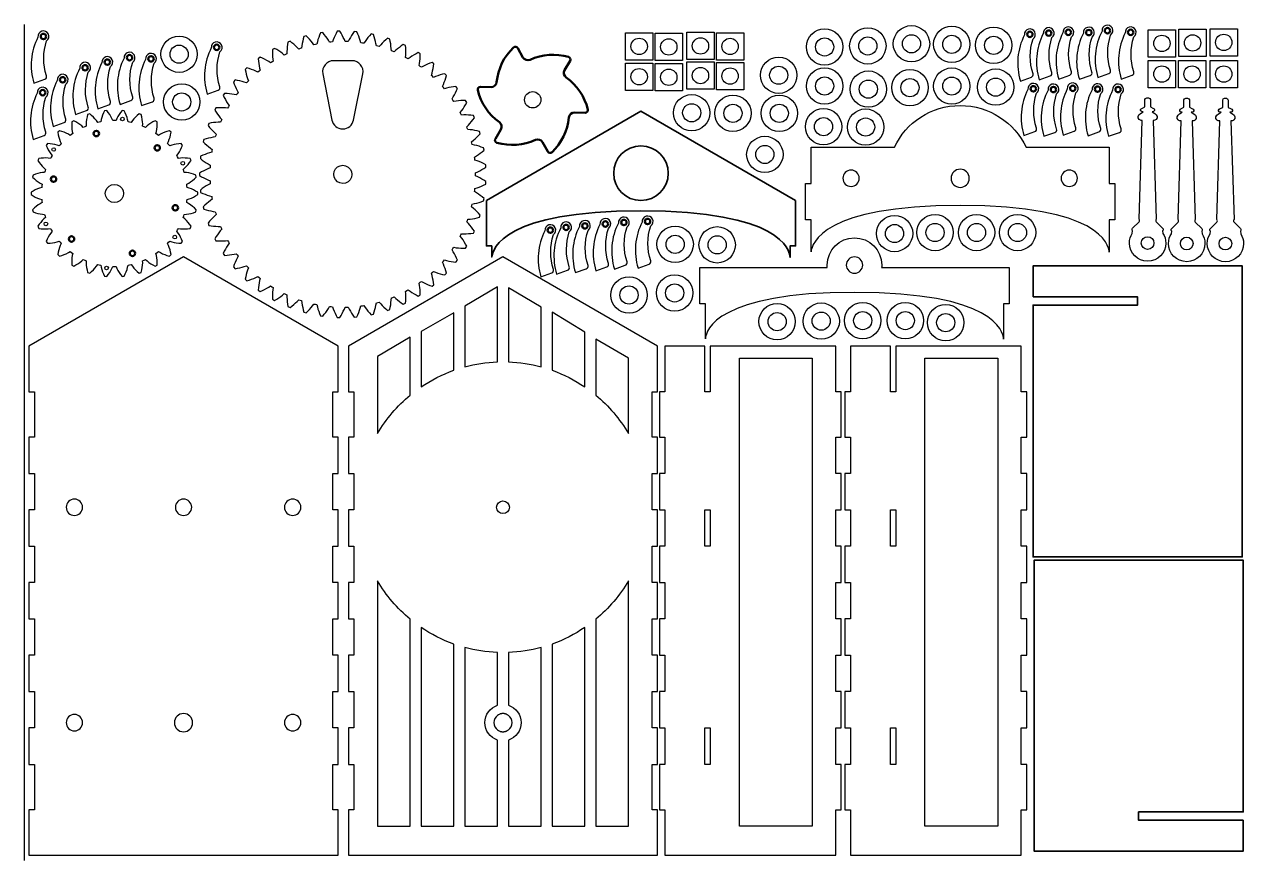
# Model space of a CAD drawing. Header units: inches. Extents: x -2 to 668, y 0 to 460.
import ezdxf

# ---------------------------------------------------------------- set-up
doc = ezdxf.new("R2010")
doc.units = ezdxf.units.IN
doc.header["$MEASUREMENT"] = 0
doc.layers.add('Layer 1', color=7, linetype='Continuous')
doc.layers.add('PDF_Visible', color=7, linetype='Continuous')

msp = doc.modelspace()

# ---------------------------------------------------------------- linework, layer by layer
msp.add_line((-2, 0), (-2, 460))
for points in [[(3.25, 427.65), (9.26, 429.8, 0.40573), (10.18, 431.67, -0.159013), (10.22, 450.93, 1.737577), (5.48, 453.05, 0.195067)], [(545.62, 428.82), (551.63, 430.96, 0.40573), (552.55, 432.84, -0.159013), (552.58, 452.09, 1.737577), (547.85, 454.21, 0.195067)], [(555.96, 429.5), (561.98, 431.64, 0.40573), (562.9, 433.52, -0.159013), (562.93, 452.77, 1.737577), (558.2, 454.89, 0.195067)], [(566.72, 429.9), (572.73, 432.05, 0.40573), (573.66, 433.92, -0.159013), (573.69, 453.18, 1.737577), (568.96, 455.3, 0.195067)], [(578.03, 429.77), (584.04, 431.91, 0.40573), (584.96, 433.79, -0.159013), (585, 453.04, 1.737577), (580.26, 455.16, 0.195067)], [(588.24, 430.86), (594.25, 433, 0.40573), (595.17, 434.88, -0.159013), (595.21, 454.13, 1.737577), (590.48, 456.25, 0.195067)], [(601.04, 429.9), (607.05, 432.05, 0.40573), (607.98, 433.92, -0.159013), (608.01, 453.18, 1.737577), (603.28, 455.3, 0.195067)], [(98.54, 421.68), (104.55, 423.82, 0.40573), (105.47, 425.7, -0.159013), (105.5, 444.95, 1.737577), (100.77, 447.07, 0.195067)], [(50.6, 415.99), (56.61, 418.14, 0.40573), (57.54, 420.01, -0.159013), (57.57, 439.27, 1.737577), (52.84, 441.39, 0.195067)], [(62.41, 415.31), (68.42, 417.46, 0.40573), (69.34, 419.33, -0.159013), (69.38, 438.59, 1.737577), (64.64, 440.71, 0.195067)], [(26.18, 410.43), (32.19, 412.58, 0.40573), (33.11, 414.45, -0.159013), (33.15, 433.71, 1.737577), (28.41, 435.83, 0.195067)], [(38.39, 413.55), (44.4, 415.69, 0.40573), (45.33, 417.57, -0.159013), (45.36, 436.82, 1.737577), (40.63, 438.95, 0.195067)], [(173.08, 402.51, 0.35763), (178.97, 407.33), (184.07, 432.83, 0.47304), (178.19, 440.01), (167.92, 440.01, 0.473032), (162.03, 432.85), (167.08, 407.34, 0.35785), (172.97, 402.51)], [(13.84, 403.81), (19.85, 405.96, 0.40573), (20.77, 407.83, -0.159013), (20.81, 427.09, 1.737577), (16.07, 429.21, 0.195067)], [(2.84, 396.74), (8.85, 398.88, 0.40573), (9.78, 400.76, -0.159013), (9.81, 420.01, 1.737577), (5.08, 422.13, 0.195067)], [(547.52, 398.85), (553.53, 400.99, 0.40573), (554.46, 402.87, -0.159013), (554.49, 422.12, 1.737577), (549.76, 424.24, 0.195067)], [(558.55, 398.44), (564.56, 400.58, 0.40573), (565.49, 402.46, -0.159013), (565.52, 421.71, 1.737577), (560.79, 423.83, 0.195067)], [(569.17, 399.12), (575.18, 401.26, 0.40573), (576.11, 403.14, -0.159013), (576.14, 422.39, 1.737577), (571.41, 424.51, 0.195067)], [(582.81, 398.67), (588.82, 400.82, 0.40573), (589.75, 402.69, -0.159013), (589.78, 421.95, 1.737577), (585.05, 424.07, 0.195067)], [(594.09, 398.44), (600.11, 400.58, 0.40573), (601.03, 402.46, -0.159013), (601.06, 421.71, 1.737577), (596.33, 423.83, 0.195067)], [(281.95, 321.12), (287.96, 323.27, 0.40573), (288.89, 325.14, -0.159013), (288.92, 344.4, 1.737577), (284.19, 346.52, 0.195067)], [(290.63, 322.61), (296.65, 324.76, 0.40573), (297.57, 326.63, -0.159013), (297.6, 345.89, 1.737577), (292.87, 348.01, 0.195067)], [(300.95, 323.43), (306.96, 325.57, 0.40573), (307.88, 327.45, -0.159013), (307.92, 346.7, 1.737577), (303.18, 348.82, 0.195067)], [(312.21, 324.51), (318.22, 326.66, 0.40573), (319.14, 328.53, -0.159013), (319.18, 347.79, 1.737577), (314.44, 349.91, 0.195067)], [(322.38, 325.33), (328.39, 327.47, 0.40573), (329.32, 329.35, -0.159013), (329.35, 348.6, 1.737577), (324.62, 350.72, 0.195067)], [(335.41, 325.87), (341.42, 328.01, 0.40573), (342.34, 329.89, -0.159013), (342.38, 349.14, 1.737577), (337.64, 351.26, 0.195067)]]:
    msp.add_lwpolyline(points, format="xyb", close=True)
for points in [[(173.35, 302.16), (173.91, 303.31), (174.41, 304.46), (175.24, 304.48), (176.02, 304.51), (176.59, 303.39), (177.22, 302.27), (177.89, 301.16), (178.62, 300.06), (179.39, 298.97), (180.7, 299.09), (181.27, 300.3), (181.79, 301.51), (182.26, 302.72), (182.67, 303.93), (183.04, 305.13), (183.86, 305.25), (184.63, 305.37), (185.33, 304.33), (186.08, 303.29), (186.89, 302.27), (187.74, 301.27), (188.63, 300.28), (189.92, 300.55), (190.34, 301.81), (190.71, 303.08), (191.04, 304.33), (191.31, 305.58), (191.53, 306.82), (192.33, 307.04), (193.08, 307.25), (193.9, 306.29), (194.77, 305.35), (195.69, 304.44), (196.65, 303.54), (197.66, 302.66), (198.9, 303.08), (199.17, 304.39), (199.39, 305.69), (199.56, 306.98), (199.69, 308.25), (199.76, 309.5), (200.53, 309.81), (201.25, 310.11), (202.18, 309.26), (203.15, 308.43), (204.17, 307.63), (205.23, 306.85), (206.34, 306.1), (207.52, 306.66), (207.63, 307.99), (207.7, 309.31), (207.72, 310.61), (207.69, 311.88), (207.61, 313.14), (208.34, 313.54), (209.02, 313.92), (210.04, 313.18), (211.11, 312.47), (212.22, 311.8), (213.36, 311.15), (214.55, 310.53), (215.66, 311.24), (215.61, 312.57), (215.52, 313.89), (215.39, 315.18), (215.21, 316.44), (214.98, 317.68), (215.66, 318.16), (216.29, 318.62), (217.39, 318.01), (218.53, 317.43), (219.71, 316.89), (220.93, 316.38), (222.18, 315.91), (223.2, 316.74), (222.99, 318.06), (222.75, 319.36), (222.46, 320.62), (222.13, 321.86), (221.76, 323.06), (222.38, 323.62), (222.95, 324.15), (224.12, 323.67), (225.32, 323.23), (226.55, 322.84), (227.82, 322.48), (229.12, 322.16), (230.03, 323.1), (229.67, 324.39), (229.28, 325.64), (228.84, 326.86), (228.37, 328.05), (227.86, 329.2), (228.4, 329.83), (228.91, 330.42), (230.12, 330.09), (231.37, 329.8), (232.64, 329.55), (233.94, 329.34), (235.27, 329.18), (236.07, 330.22), (235.56, 331.46), (235.02, 332.66), (234.44, 333.82), (233.83, 334.94), (233.19, 336.02), (233.65, 336.71), (234.09, 337.36), (235.33, 337.17), (236.6, 337.03), (237.9, 336.93), (239.21, 336.88), (240.55, 336.87), (241.22, 338), (240.56, 339.17), (239.88, 340.3), (239.18, 341.39), (238.44, 342.43), (237.67, 343.43), (238.05, 344.16), (238.41, 344.86), (239.66, 344.82), (240.94, 344.83), (242.24, 344.89), (243.55, 344.99), (244.88, 345.14), (245.41, 346.34), (244.62, 347.43), (243.82, 348.47), (242.98, 349.46), (242.13, 350.41), (241.25, 351.31), (241.54, 352.09), (241.81, 352.82), (243.06, 352.93), (244.33, 353.09), (245.61, 353.3), (246.9, 353.56), (248.2, 353.86), (248.59, 355.12), (247.68, 356.1), (246.75, 357.04), (245.81, 357.93), (244.85, 358.77), (243.86, 359.56), (244.06, 360.36), (244.24, 361.13), (245.48, 361.38), (246.72, 361.69), (247.96, 362.05), (249.22, 362.46), (250.47, 362.92), (250.7, 364.21), (249.69, 365.08), (248.66, 365.9), (247.61, 366.67), (246.56, 367.39), (245.49, 368.06), (245.59, 368.88), (245.68, 369.66), (246.87, 370.06), (248.07, 370.51), (249.26, 371.02), (250.46, 371.57), (251.65, 372.18), (251.73, 373.49), (250.62, 374.23), (249.5, 374.92), (248.37, 375.57), (247.24, 376.16), (246.1, 376.69), (246.1, 377.52), (246.1, 378.31), (247.24, 378.84), (248.37, 379.43), (249.5, 380.08), (250.62, 380.77), (251.73, 381.51), (251.65, 382.82), (250.46, 383.43), (249.26, 383.98), (248.07, 384.49), (246.87, 384.94), (245.68, 385.34), (245.59, 386.16), (245.49, 386.94), (246.56, 387.61), (247.61, 388.33), (248.66, 389.1), (249.69, 389.92), (250.7, 390.79), (250.47, 392.08), (249.22, 392.54), (247.96, 392.95), (246.72, 393.31), (245.48, 393.62), (244.24, 393.87), (244.05, 394.68), (243.86, 395.44), (244.85, 396.23), (245.81, 397.07), (246.75, 397.96), (247.68, 398.9), (248.59, 399.88), (248.2, 401.14), (246.9, 401.44), (245.61, 401.7), (244.33, 401.91), (243.06, 402.07), (241.81, 402.18), (241.52, 402.96), (241.25, 403.69), (242.13, 404.59), (242.98, 405.54), (243.82, 406.53), (244.62, 407.57), (245.41, 408.66), (244.88, 409.86), (243.55, 410.01), (242.24, 410.11), (240.94, 410.17), (239.66, 410.18), (238.41, 410.14), (238.03, 410.88), (237.67, 411.57), (238.44, 412.57), (239.18, 413.61), (239.88, 414.7), (240.56, 415.83), (241.22, 417), (240.55, 418.13), (239.21, 418.12), (237.9, 418.07), (236.6, 417.97), (235.33, 417.83), (234.09, 417.64), (233.63, 418.33), (233.19, 418.98), (233.83, 420.06), (234.44, 421.18), (235.02, 422.34), (235.56, 423.54), (236.07, 424.78), (235.27, 425.82), (233.94, 425.66), (232.64, 425.45), (231.37, 425.2), (230.12, 424.91), (228.91, 424.58), (228.37, 425.21), (227.86, 425.8), (228.37, 426.95), (228.84, 428.14), (229.28, 429.36), (229.67, 430.61), (230.03, 431.9), (229.12, 432.84), (227.82, 432.52), (226.55, 432.16), (225.32, 431.77), (224.12, 431.33), (222.95, 430.85), (222.34, 431.42), (221.76, 431.94), (222.13, 433.14), (222.46, 434.38), (222.75, 435.64), (222.99, 436.94), (223.2, 438.26), (222.18, 439.09), (220.93, 438.62), (219.71, 438.11), (218.53, 437.57), (217.39, 436.99), (216.29, 436.38), (215.62, 436.87), (214.98, 437.32), (215.21, 438.56), (215.39, 439.82), (215.52, 441.11), (215.61, 442.43), (215.66, 443.76), (214.55, 444.47), (213.36, 443.85), (212.22, 443.2), (211.11, 442.53), (210.04, 441.82), (209.02, 441.08), (208.3, 441.49), (207.61, 441.86), (207.69, 443.12), (207.72, 444.39), (207.7, 445.69), (207.63, 447.01), (207.52, 448.34), (206.34, 448.9), (205.23, 448.15), (204.17, 447.37), (203.15, 446.57), (202.18, 445.74), (201.25, 444.89), (200.48, 445.21), (199.76, 445.5), (199.69, 446.75), (199.56, 448.02), (199.39, 449.31), (199.17, 450.61), (198.9, 451.92), (197.66, 452.34), (196.65, 451.46), (195.69, 450.56), (194.77, 449.65), (193.9, 448.71), (193.08, 447.75), (192.28, 447.97), (191.53, 448.18), (191.31, 449.42), (191.04, 450.67), (190.71, 451.92), (190.34, 453.19), (189.92, 454.45), (188.63, 454.72), (187.74, 453.73), (186.89, 452.73), (186.08, 451.71), (185.33, 450.67), (184.63, 449.63), (183.81, 449.75), (183.04, 449.87), (182.67, 451.07), (182.26, 452.28), (181.79, 453.49), (181.27, 454.7), (180.7, 455.91), (179.39, 456.03), (178.62, 454.94), (177.89, 453.84), (177.22, 452.73), (176.59, 451.61), (176.02, 450.49), (175.19, 450.52), (174.41, 450.54), (173.91, 451.69), (173.35, 452.84), (172.74, 453.99), (172.08, 455.13), (171.37, 456.26), (170.06, 456.22), (169.42, 455.05), (168.83, 453.87), (168.29, 452.69), (167.8, 451.51), (167.37, 450.33), (166.54, 450.26), (165.76, 450.19), (165.12, 451.27), (164.44, 452.35), (163.69, 453.42), (162.91, 454.47), (162.07, 455.51), (160.77, 455.32), (160.27, 454.08), (159.83, 452.84), (159.43, 451.6), (159.08, 450.37), (158.79, 449.15), (157.98, 448.98), (157.21, 448.82), (156.45, 449.82), (155.64, 450.81), (154.78, 451.78), (153.87, 452.73), (152.92, 453.67), (151.65, 453.32), (151.31, 452.03), (151.01, 450.75), (150.76, 449.47), (150.56, 448.21), (150.42, 446.96), (149.63, 446.7), (148.89, 446.44), (148.02, 447.35), (147.09, 448.23), (146.12, 449.09), (145.11, 449.93), (144.05, 450.75), (142.83, 450.26), (142.64, 448.93), (142.5, 447.62), (142.4, 446.33), (142.36, 445.05), (142.36, 443.79), (141.61, 443.44), (140.91, 443.1), (139.93, 443.9), (138.91, 444.67), (137.85, 445.41), (136.74, 446.12), (135.59, 446.81), (134.44, 446.17), (134.41, 444.84), (134.42, 443.52), (134.48, 442.22), (134.58, 440.95), (134.74, 439.7), (134.03, 439.26), (133.37, 438.84), (132.31, 439.51), (131.21, 440.16), (130.06, 440.77), (128.88, 441.34), (127.66, 441.89), (126.59, 441.12), (126.72, 439.79), (126.88, 438.49), (127.09, 437.21), (127.35, 435.95), (127.65, 434.73), (127, 434.21), (126.4, 433.72), (125.26, 434.26), (124.09, 434.77), (122.88, 435.24), (121.64, 435.67), (120.36, 436.07), (119.39, 435.18), (119.67, 433.88), (119.99, 432.6), (120.36, 431.35), (120.76, 430.14), (121.2, 428.96), (120.62, 428.37), (120.08, 427.8), (118.89, 428.21), (117.66, 428.58), (116.4, 428.9), (115.12, 429.18), (113.8, 429.43), (112.95, 428.43), (113.38, 427.17), (113.85, 425.94), (114.36, 424.74), (114.9, 423.58), (115.48, 422.47), (114.97, 421.81), (114.5, 421.18), (113.27, 421.45), (112.01, 421.67), (110.72, 421.84), (109.41, 421.97), (108.08, 422.05), (107.34, 420.97), (107.92, 419.76), (108.54, 418.59), (109.18, 417.47), (109.86, 416.38), (110.56, 415.34), (110.14, 414.63), (109.74, 413.95), (108.49, 414.07), (107.21, 414.14), (105.92, 414.16), (104.6, 414.13), (103.26, 414.06), (102.66, 412.89), (103.38, 411.76), (104.13, 410.68), (104.9, 409.63), (105.7, 408.64), (106.53, 407.69), (106.19, 406.93), (105.88, 406.21), (104.62, 406.18), (103.34, 406.09), (102.05, 405.96), (100.75, 405.78), (99.43, 405.55), (98.97, 404.32), (99.82, 403.28), (100.69, 402.29), (101.58, 401.35), (102.49, 400.45), (103.42, 399.61), (103.18, 398.81), (102.95, 398.06), (101.71, 397.88), (100.45, 397.65), (99.18, 397.36), (97.91, 397.03), (96.63, 396.64), (96.32, 395.37), (97.28, 394.44), (98.26, 393.56), (99.26, 392.73), (100.27, 391.94), (101.3, 391.21), (101.15, 390.4), (101.01, 389.63), (99.8, 389.3), (98.58, 388.92), (97.35, 388.49), (96.13, 388), (94.9, 387.47), (94.75, 386.17), (95.81, 385.36), (96.89, 384.6), (97.98, 383.89), (99.07, 383.24), (100.18, 382.63), (100.12, 381.8), (100.08, 381.02), (98.91, 380.55), (97.75, 380.03), (96.59, 379.46), (95.43, 378.83), (94.27, 378.16), (94.27, 376.84), (95.43, 376.17), (96.59, 375.54), (97.75, 374.97), (98.91, 374.45), (100.08, 373.98), (100.13, 373.15), (100.18, 372.37), (99.07, 371.76), (97.98, 371.11), (96.89, 370.4), (95.81, 369.64), (94.75, 368.83), (94.9, 367.53), (96.13, 367), (97.35, 366.51), (98.58, 366.08), (99.8, 365.7), (101.01, 365.37), (101.15, 364.55), (101.3, 363.79), (100.27, 363.06), (99.26, 362.27), (98.26, 361.44), (97.28, 360.56), (96.32, 359.63), (96.63, 358.36), (97.91, 357.97), (99.18, 357.64), (100.45, 357.35), (101.71, 357.12), (102.95, 356.94), (103.19, 356.14), (103.42, 355.39), (102.49, 354.55), (101.58, 353.65), (100.69, 352.71), (99.82, 351.72), (98.97, 350.68), (99.43, 349.45), (100.75, 349.22), (102.05, 349.04), (103.34, 348.91), (104.62, 348.82), (105.88, 348.79), (106.21, 348.03), (106.53, 347.31), (105.7, 346.36), (104.9, 345.37), (104.13, 344.32), (103.38, 343.24), (102.66, 342.11), (103.26, 340.94), (104.6, 340.87), (105.92, 340.84), (107.21, 340.86), (108.49, 340.93), (109.74, 341.05), (110.16, 340.33), (110.56, 339.66), (109.86, 338.62), (109.18, 337.53), (108.54, 336.41), (107.92, 335.24), (107.34, 334.03), (108.08, 332.95), (109.41, 333.03), (110.72, 333.16), (112.01, 333.33), (113.27, 333.55), (114.5, 333.82), (115, 333.15), (115.48, 332.53), (114.9, 331.42), (114.36, 330.26), (113.85, 329.06), (113.38, 327.83), (112.95, 326.57), (113.8, 325.57), (115.12, 325.82), (116.4, 326.1), (117.66, 326.42), (118.89, 326.79), (120.08, 327.2), (120.65, 326.6), (121.2, 326.04), (120.76, 324.86), (120.36, 323.65), (119.99, 322.4), (119.67, 321.12), (119.39, 319.82), (120.36, 318.93), (121.64, 319.33), (122.88, 319.76), (124.09, 320.23), (125.26, 320.74), (126.4, 321.28), (127.04, 320.76), (127.65, 320.27), (127.35, 319.05), (127.09, 317.79), (126.88, 316.51), (126.72, 315.21), (126.59, 313.88), (127.66, 313.11), (128.88, 313.66), (130.06, 314.23), (131.21, 314.84), (132.31, 315.49), (133.37, 316.16), (134.07, 315.71), (134.74, 315.3), (134.58, 314.05), (134.48, 312.78), (134.42, 311.48), (134.41, 310.16), (134.44, 308.83), (135.59, 308.19), (136.74, 308.88), (137.85, 309.59), (138.91, 310.33), (139.93, 311.1), (140.91, 311.9), (141.65, 311.54), (142.36, 311.21), (142.36, 309.95), (142.4, 308.67), (142.5, 307.38), (142.64, 306.07), (142.83, 304.74), (144.05, 304.25), (145.11, 305.07), (146.12, 305.91), (147.09, 306.77), (148.02, 307.65), (148.89, 308.56), (149.68, 308.29), (150.42, 308.04), (150.56, 306.79), (150.76, 305.53), (151.01, 304.25), (151.31, 302.97), (151.65, 301.68), (152.92, 301.33), (153.87, 302.27), (154.78, 303.22), (155.64, 304.19), (156.45, 305.18), (157.21, 306.18), (158.03, 306.01), (158.79, 305.85), (159.08, 304.63), (159.43, 303.4), (159.83, 302.16), (160.27, 300.92), (160.77, 299.68), (162.07, 299.49), (162.91, 300.53), (163.69, 301.58), (164.44, 302.65), (165.12, 303.73), (165.76, 304.81), (166.59, 304.73), (167.37, 304.67), (167.8, 303.49), (168.29, 302.31), (168.83, 301.13), (169.42, 299.95), (170.06, 298.78), (171.37, 298.74), (172.08, 299.87), (172.74, 301.01)], [(630.91, 457.03), (630.91, 442.03), (615.91, 442.03), (615.91, 457.03)], [(647.78, 457.31), (647.78, 442.31), (632.78, 442.31), (632.78, 457.31)], [(664.93, 457.6), (664.93, 442.6), (649.93, 442.6), (649.93, 457.6)], [(343.51, 455.39), (343.51, 440.39), (328.51, 440.39), (328.51, 455.39)], [(359.8, 455.11), (359.8, 440.11), (344.8, 440.11), (344.8, 455.11)], [(377.22, 455.63), (377.22, 440.63), (362.22, 440.63), (362.22, 455.63)], [(393.51, 455.35), (393.51, 440.35), (378.51, 440.35), (378.51, 455.35)], [(343.51, 438.71), (343.51, 423.71), (328.51, 423.71), (328.51, 438.71)], [(359.8, 438.43), (359.8, 423.43), (344.8, 423.43), (344.8, 438.43)], [(377.22, 439.35), (377.22, 424.35), (362.22, 424.35), (362.22, 439.35)], [(393.51, 439.07), (393.51, 424.07), (378.51, 424.07), (378.51, 439.07)], [(630.91, 440.17), (630.91, 425.17), (615.91, 425.17), (615.91, 440.17)], [(647.5, 440.17), (647.5, 425.17), (632.5, 425.17), (632.5, 440.17)], [(664.93, 440.17), (664.93, 425.17), (649.93, 425.17), (649.93, 440.17)], [(89.82, 369.51), (88.65, 369.97), (87.47, 370.32), (87.38, 371.22), (87.29, 372.06), (88.36, 372.65), (89.42, 373.34), (90.46, 374.12), (91.47, 374.99), (92.46, 375.94), (92.2, 377.12), (90.92, 377.59), (89.64, 377.96), (88.38, 378.26), (87.13, 378.46), (85.91, 378.56), (85.64, 379.42), (85.36, 380.23), (86.3, 381.03), (87.19, 381.92), (88.04, 382.9), (88.85, 383.96), (89.62, 385.09), (89.12, 386.2), (87.77, 386.38), (86.44, 386.49), (85.14, 386.51), (83.88, 386.45), (82.66, 386.29), (82.22, 387.07), (81.79, 387.81), (82.53, 388.79), (83.22, 389.85), (83.85, 390.98), (84.42, 392.18), (84.94, 393.45), (84.22, 394.43), (82.86, 394.33), (81.54, 394.16), (80.26, 393.91), (79.04, 393.59), (77.89, 393.18), (77.29, 393.85), (76.71, 394.48), (77.24, 395.59), (77.69, 396.77), (78.07, 398.01), (78.38, 399.31), (78.62, 400.65), (77.72, 401.47), (76.4, 401.09), (75.15, 400.64), (73.95, 400.13), (72.83, 399.56), (71.78, 398.92), (71.06, 399.46), (70.36, 399.96), (70.64, 401.15), (70.84, 402.4), (70.95, 403.69), (70.99, 405.02), (70.94, 406.39), (69.89, 407), (68.69, 406.35), (67.55, 405.65), (66.49, 404.91), (65.5, 404.12), (64.61, 403.27), (63.79, 403.65), (63.01, 403.99), (63.04, 405.22), (62.97, 406.48), (62.81, 407.76), (62.57, 409.07), (62.24, 410.4), (61.09, 410.78), (60.04, 409.89), (59.07, 408.98), (58.19, 408.03), (57.39, 407.05), (56.69, 406.04), (55.82, 406.24), (54.98, 406.4), (54.75, 407.61), (54.42, 408.83), (54, 410.06), (53.49, 411.29), (52.89, 412.52), (51.69, 412.64), (50.85, 411.56), (50.09, 410.47), (49.43, 409.36), (48.85, 408.23), (48.38, 407.1), (47.48, 407.11), (46.62, 407.1), (46.15, 408.23), (45.57, 409.36), (44.91, 410.47), (44.15, 411.56), (43.31, 412.64), (42.11, 412.52), (41.51, 411.29), (41, 410.06), (40.58, 408.83), (40.25, 407.61), (40.02, 406.4), (39.14, 406.23), (38.31, 406.04), (37.61, 407.05), (36.81, 408.03), (35.93, 408.98), (34.96, 409.89), (33.91, 410.78), (32.76, 410.4), (32.43, 409.07), (32.19, 407.76), (32.03, 406.48), (31.96, 405.22), (31.99, 403.99), (31.17, 403.63), (30.39, 403.27), (29.5, 404.12), (28.51, 404.91), (27.45, 405.65), (26.31, 406.35), (25.11, 407), (24.06, 406.39), (24.01, 405.02), (24.05, 403.69), (24.16, 402.4), (24.36, 401.15), (24.64, 399.96), (23.91, 399.43), (23.22, 398.92), (22.17, 399.56), (21.05, 400.13), (19.85, 400.64), (18.6, 401.09), (17.28, 401.47), (16.38, 400.65), (16.62, 399.31), (16.93, 398.01), (17.31, 396.77), (17.76, 395.59), (18.29, 394.48), (17.68, 393.82), (17.11, 393.18), (15.96, 393.59), (14.74, 393.91), (13.46, 394.16), (12.14, 394.33), (10.78, 394.43), (10.06, 393.45), (10.58, 392.18), (11.15, 390.98), (11.78, 389.85), (12.47, 388.79), (13.21, 387.81), (12.76, 387.03), (12.34, 386.29), (11.12, 386.45), (9.86, 386.51), (8.56, 386.49), (7.23, 386.38), (5.88, 386.2), (5.38, 385.09), (6.15, 383.96), (6.96, 382.9), (7.81, 381.92), (8.7, 381.03), (9.64, 380.23), (9.35, 379.37), (9.09, 378.56), (7.87, 378.46), (6.62, 378.26), (5.36, 377.96), (4.08, 377.59), (2.8, 377.12), (2.54, 375.94), (3.53, 374.99), (4.54, 374.12), (5.58, 373.34), (6.64, 372.65), (7.71, 372.06), (7.61, 371.17), (7.53, 370.32), (6.35, 369.97), (5.18, 369.51), (4, 368.96), (2.83, 368.33), (1.67, 367.61), (1.67, 366.39), (2.83, 365.67), (4, 365.04), (5.18, 364.49), (6.35, 364.03), (7.53, 363.68), (7.62, 362.78), (7.71, 361.94), (6.64, 361.35), (5.58, 360.66), (4.54, 359.88), (3.53, 359.01), (2.54, 358.06), (2.8, 356.88), (4.08, 356.41), (5.36, 356.04), (6.62, 355.74), (7.87, 355.54), (9.09, 355.44), (9.36, 354.58), (9.64, 353.77), (8.7, 352.97), (7.81, 352.08), (6.96, 351.1), (6.15, 350.04), (5.38, 348.91), (5.88, 347.8), (7.23, 347.62), (8.56, 347.51), (9.86, 347.49), (11.12, 347.55), (12.34, 347.71), (12.78, 346.93), (13.21, 346.19), (12.47, 345.21), (11.78, 344.15), (11.15, 343.02), (10.58, 341.82), (10.06, 340.55), (10.78, 339.57), (12.14, 339.67), (13.46, 339.84), (14.74, 340.09), (15.96, 340.41), (17.11, 340.82), (17.71, 340.15), (18.29, 339.52), (17.76, 338.41), (17.31, 337.23), (16.93, 335.99), (16.62, 334.69), (16.38, 333.35), (17.28, 332.53), (18.6, 332.91), (19.85, 333.36), (21.05, 333.87), (22.17, 334.44), (23.22, 335.08), (23.94, 334.54), (24.64, 334.04), (24.36, 332.85), (24.16, 331.6), (24.05, 330.31), (24.01, 328.98), (24.06, 327.61), (25.11, 327), (26.31, 327.65), (27.45, 328.35), (28.51, 329.09), (29.5, 329.88), (30.39, 330.73), (31.21, 330.35), (31.99, 330.01), (31.96, 328.78), (32.03, 327.52), (32.19, 326.24), (32.43, 324.93), (32.76, 323.6), (33.91, 323.22), (34.96, 324.11), (35.93, 325.02), (36.81, 325.97), (37.61, 326.95), (38.31, 327.96), (39.18, 327.76), (40.02, 327.6), (40.25, 326.39), (40.58, 325.17), (41, 323.94), (41.51, 322.71), (42.11, 321.48), (43.31, 321.36), (44.15, 322.44), (44.91, 323.53), (45.57, 324.64), (46.15, 325.77), (46.62, 326.9), (47.52, 326.89), (48.38, 326.9), (48.85, 325.77), (49.43, 324.64), (50.09, 323.53), (50.85, 322.44), (51.69, 321.36), (52.89, 321.48), (53.49, 322.71), (54, 323.94), (54.42, 325.17), (54.75, 326.39), (54.98, 327.6), (55.86, 327.77), (56.69, 327.96), (57.39, 326.95), (58.19, 325.97), (59.07, 325.02), (60.04, 324.11), (61.09, 323.22), (62.24, 323.6), (62.57, 324.93), (62.81, 326.24), (62.97, 327.52), (63.04, 328.78), (63.01, 330.01), (63.83, 330.37), (64.61, 330.73), (65.5, 329.88), (66.49, 329.09), (67.55, 328.35), (68.69, 327.65), (69.89, 327), (70.94, 327.61), (70.99, 328.98), (70.95, 330.31), (70.84, 331.6), (70.64, 332.85), (70.36, 334.04), (71.09, 334.57), (71.78, 335.08), (72.83, 334.44), (73.95, 333.87), (75.15, 333.36), (76.4, 332.91), (77.72, 332.53), (78.62, 333.35), (78.38, 334.69), (78.07, 335.99), (77.69, 337.23), (77.24, 338.41), (76.71, 339.52), (77.32, 340.18), (77.89, 340.82), (79.04, 340.41), (80.26, 340.09), (81.54, 339.84), (82.86, 339.67), (84.22, 339.57), (84.94, 340.55), (84.42, 341.82), (83.85, 343.02), (83.22, 344.15), (82.53, 345.21), (81.79, 346.19), (82.24, 346.97), (82.66, 347.71), (83.88, 347.55), (85.14, 347.49), (86.44, 347.51), (87.77, 347.62), (89.12, 347.8), (89.62, 348.91), (88.85, 350.04), (88.04, 351.1), (87.19, 352.08), (86.3, 352.97), (85.36, 353.77), (85.65, 354.63), (85.91, 355.44), (87.13, 355.54), (88.38, 355.74), (89.64, 356.04), (90.92, 356.41), (92.2, 356.88), (92.46, 358.06), (91.47, 359.01), (90.46, 359.88), (89.42, 360.66), (88.36, 361.35), (87.29, 361.94), (87.39, 362.83), (87.47, 363.68), (88.65, 364.03), (89.82, 364.49), (91, 365.04), (92.17, 365.67), (93.33, 366.39), (93.33, 367.61), (92.17, 368.33), (91, 368.96)], [(168.99, 374.59), (168.29, 375.98), (168.05, 377.53), (168.3, 379.07), (169.02, 380.46), (170.14, 381.56), (171.53, 382.26), (173.08, 382.5), (174.62, 382.25), (176.01, 381.53), (177.11, 380.41), (177.81, 379.02), (178.05, 377.47), (177.8, 375.93), (177.08, 374.54), (175.97, 373.44), (174.57, 372.74), (173.02, 372.5), (171.48, 372.75), (170.09, 373.47)], [(50.44, 362.95), (49.05, 362.24), (47.5, 362), (45.95, 362.24), (44.56, 362.95), (43.45, 364.06), (42.74, 365.45), (42.5, 367), (42.74, 368.55), (43.45, 369.94), (44.56, 371.05), (45.95, 371.76), (47.5, 372), (49.05, 371.76), (50.44, 371.05), (51.55, 369.94), (52.26, 368.55), (52.5, 367), (52.26, 365.45), (51.55, 364.06)]]:
    msp.add_lwpolyline(points, close=True)
for centre, radius in [((437.95, 447.58), 10), ((461.73, 448.15), 10), ((485.73, 449.33), 10), ((507.88, 449.04), 10), ((530.89, 448.48), 10), ((83.06, 443.59), 10), ((336.01, 447.89), 4.5), ((352.3, 447.61), 4.5), ((369.72, 448.13), 4.5), ((386.01, 447.85), 4.5), ((437.95, 447.58), 5), ((461.73, 448.15), 5), ((485.73, 449.33), 5), ((507.88, 449.04), 5), ((530.89, 448.48), 5), ((623.41, 449.53), 4.5), ((640.28, 449.81), 4.5), ((657.43, 450.1), 4.5), ((83.06, 443.59), 5), ((369.72, 431.85), 4.5), ((386.01, 431.57), 4.5), ((412.75, 432.02), 10), ((412.75, 432.02), 5), ((437.95, 426.08), 10), ((507.88, 426.05), 10), ((623.41, 432.67), 4.5), ((640, 432.67), 4.5), ((657.43, 432.67), 4.5), ((336.01, 431.21), 4.5), ((352.3, 430.93), 4.5), ((437.95, 426.08), 5), ((462.02, 424.38), 10), ((462.02, 424.38), 5), ((484.88, 425.2), 10), ((484.88, 425.2), 5), ((507.88, 426.05), 5), ((532.03, 425.48), 10), ((532.03, 425.48), 5), ((84.52, 417.34), 10), ((84.52, 417.34), 5), ((277.5, 418.51), 4.5), ((364.9, 411.37), 10), ((364.9, 411.37), 5), ((387.55, 411.08), 10), ((387.55, 411.08), 5), ((413.04, 411.08), 10), ((413.04, 411.08), 5), ((51.92, 407.94), 1), ((437.38, 403.73), 10), ((460.5, 403.5), 10), ((437.38, 403.73), 5), ((460.5, 403.5), 5), ((405.11, 388.45), 10), ((14.11, 391.17), 1), ((405.11, 388.45), 5), ((85.09, 383.62), 1), ((498.69, 345.5), 10), ((521.51, 345.5), 10), ((544.05, 345.5), 10), ((9.83, 350.27), 1), ((355.79, 339.01), 10), ((378.9, 338.73), 10), ((476.43, 344.93), 10), ((476.43, 344.93), 5), ((498.69, 345.5), 5), ((521.51, 345.5), 5), ((544.05, 345.5), 5), ((80.7, 342.99), 1), ((355.79, 339.01), 5), ((378.9, 338.73), 5), ((615.56, 339.67), 3.5), ((637.05, 339.46), 3.5), ((658.34, 339.42), 3.5), ((43.2, 326), 1), ((355.51, 312.26), 10), ((330.43, 311.13), 10), ((330.43, 311.13), 5), ((355.51, 312.26), 5), ((411.86, 296.49), 10), ((436.1, 296.77), 10), ((436.1, 296.77), 5), ((458.92, 297.05), 10), ((458.92, 297.05), 5), ((482.31, 297.05), 10), ((482.31, 297.05), 5), ((504.56, 295.93), 10), ((411.86, 296.49), 5), ((504.56, 295.93), 5), ((261.13, 194.41), 3.5)]:
    msp.add_circle(centre, radius)
at = {"layer": 'Layer 1', "color": 7, "lineweight": 30, "true_color": 0xffffff}
for points in [[(170.5, 282.96), (85.5, 332.04), (0.5, 282.96), (0.5, 257.96), (3.5, 257.96), (3.5, 232.96), (0.5, 232.96), (0.5, 212.96), (3.5, 212.96), (3.5, 192.96), (0.5, 192.96), (0.5, 172.96), (3.5, 172.96), (3.5, 152.96), (0.5, 152.96), (0.5, 132.96), (3.5, 132.96), (3.5, 112.96), (0.5, 112.96), (0.5, 92.96), (3.5, 92.96), (3.5, 72.96), (0.5, 72.96), (0.5, 52.96), (3.5, 52.96), (3.5, 27.96), (0.5, 27.96), (0.5, 2.96), (170.5, 2.96), (170.5, 27.96), (167.5, 27.96), (167.5, 52.96), (170.5, 52.96), (170.5, 72.96), (167.5, 72.96), (167.5, 92.96), (170.5, 92.96), (170.5, 112.96), (167.5, 112.96), (167.5, 132.96), (170.5, 132.96), (170.5, 152.96), (167.5, 152.96), (167.5, 172.96), (170.5, 172.96), (170.5, 192.96), (167.5, 192.96), (167.5, 212.96), (170.5, 212.96), (170.5, 232.96), (167.5, 232.96), (167.5, 257.96), (170.5, 257.96)], [(346.12, 282.96), (261.12, 332.04), (176.12, 282.96), (176.12, 257.96), (179.12, 257.96), (179.12, 232.96), (176.12, 232.96), (176.12, 212.96), (179.12, 212.96), (179.12, 192.96), (176.12, 192.96), (176.12, 172.96), (179.12, 172.96), (179.12, 152.96), (176.12, 152.96), (176.12, 132.96), (179.12, 132.96), (179.12, 112.96), (176.12, 112.96), (176.12, 92.96), (179.12, 92.96), (179.12, 72.96), (176.12, 72.96), (176.12, 52.96), (179.12, 52.96), (179.12, 27.96), (176.12, 27.96), (176.12, 2.96), (346.12, 2.96), (346.12, 27.96), (343.12, 27.96), (343.12, 52.96), (346.12, 52.96), (346.12, 72.96), (343.12, 72.96), (343.12, 92.96), (346.12, 92.96), (346.12, 112.96), (343.12, 112.96), (343.12, 132.96), (346.12, 132.96), (346.12, 152.96), (343.12, 152.96), (343.12, 172.96), (346.12, 172.96), (346.12, 192.96), (343.12, 192.96), (343.12, 212.96), (346.12, 212.96), (346.12, 232.96), (343.12, 232.96), (343.12, 257.96), (346.12, 257.96)], [(447.12, 257.96), (444.12, 257.96), (444.12, 282.96), (375.12, 282.96), (375.12, 257.96), (372.12, 257.96), (372.12, 282.96), (367.12, 282.96), (350.12, 282.96), (350.12, 257.96), (347.12, 257.96), (347.12, 232.96), (350.12, 232.96), (350.12, 212.96), (347.12, 212.96), (347.12, 192.96), (350.12, 192.96), (350.12, 172.96), (347.12, 172.96), (347.12, 152.96), (350.12, 152.96), (350.12, 132.96), (347.12, 132.96), (347.12, 112.96), (350.12, 112.96), (350.12, 92.96), (347.12, 92.96), (347.12, 72.96), (350.12, 72.96), (350.12, 52.96), (347.12, 52.96), (347.12, 27.96), (350.12, 27.96), (350.12, 2.96), (444.12, 2.96), (444.12, 27.96), (447.12, 27.96), (447.12, 52.96), (444.12, 52.96), (444.12, 72.96), (447.12, 72.96), (447.12, 92.96), (444.12, 92.96), (444.12, 112.96), (447.12, 112.96), (447.12, 132.96), (444.12, 132.96), (444.12, 152.96), (447.12, 152.96), (447.12, 172.96), (444.12, 172.96), (444.12, 192.96), (447.12, 192.96), (447.12, 212.96), (444.12, 212.96), (444.12, 232.96), (447.12, 232.96)], [(549.12, 257.96), (546.12, 257.96), (546.12, 282.96), (477.12, 282.96), (477.12, 257.96), (474.12, 257.96), (474.12, 282.96), (469.12, 282.96), (452.12, 282.96), (452.12, 257.96), (449.12, 257.96), (449.12, 232.96), (452.12, 232.96), (452.12, 212.96), (449.12, 212.96), (449.12, 192.96), (452.12, 192.96), (452.12, 172.96), (449.12, 172.96), (449.12, 152.96), (452.12, 152.96), (452.12, 132.96), (449.12, 132.96), (449.12, 112.96), (452.12, 112.96), (452.12, 92.96), (449.12, 92.96), (449.12, 72.96), (452.12, 72.96), (452.12, 52.96), (449.12, 52.96), (449.12, 27.96), (452.12, 27.96), (452.12, 2.96), (546.12, 2.96), (546.12, 27.96), (549.12, 27.96), (549.12, 52.96), (546.12, 52.96), (546.12, 72.96), (549.12, 72.96), (549.12, 92.96), (546.12, 92.96), (546.12, 112.96), (549.12, 112.96), (549.12, 132.96), (546.12, 132.96), (546.12, 152.96), (549.12, 152.96), (549.12, 172.96), (546.12, 172.96), (546.12, 192.96), (549.12, 192.96), (549.12, 212.96), (546.12, 212.96), (546.12, 232.96), (549.12, 232.96)], [(391.12, 18.96), (391.12, 276.45), (431.12, 276.45), (431.12, 18.96)], [(493.12, 18.96), (493.12, 276.45), (533.12, 276.45), (533.12, 18.96)], [(372.12, 172.96), (372.12, 192.96), (375.12, 192.96), (375.12, 172.96)], [(474.12, 172.96), (474.12, 192.96), (477.12, 192.96), (477.12, 172.96)], [(372.12, 52.96), (372.12, 72.96), (375.12, 72.96), (375.12, 52.96)], [(474.12, 52.96), (474.12, 72.96), (477.12, 72.96), (477.12, 52.96)]]:
    msp.add_lwpolyline(points, close=True, dxfattribs=at)
at = {"layer": 'Layer 1', "color": 7, "lineweight": 35, "true_color": 0xffffff}
for points in [[(552.55, 310.09), (610.05, 310.09), (610.05, 305.59), (552.55, 305.59), (552.55, 167.09), (667.55, 167.09), (667.55, 327.09), (552.55, 327.09)], [(668.1, 22.25), (610.6, 22.25), (610.6, 26.75), (668.1, 26.75), (668.1, 165.25), (553.1, 165.25), (553.1, 5.25), (668.1, 5.25)]]:
    msp.add_lwpolyline(points, close=True, dxfattribs=at)
at = {"layer": 'Layer 1', "color": 7, "lineweight": 30, "true_color": 0xffffff}
for points, knots in [([(623.83, 346.49), (624.22, 346.88), (624.22, 347.51), (623.83, 347.9), (623.83, 347.9), (620.29, 351.44), (620.29, 351.44), (619.91, 351.82), (619.91, 352.46), (620.29, 352.85), (620.29, 352.85), (618.61, 407.19), (618.61, 407.19), (619.19, 407.07), (619.79, 407.22), (620.27, 407.7), (621.24, 408.67), (620.88, 410.16), (619.46, 411.01), (619.46, 411.01), (617.97, 411.9), (617.97, 411.9), (618.35, 411.87), (618.73, 411.96), (619.03, 412.18), (619.75, 412.71), (619.48, 413.52), (618.44, 413.98), (618.44, 413.98), (617.06, 414.58), (617.06, 414.58), (617.06, 414.58), (617.06, 418.61), (617.06, 418.61), (617.06, 419.16), (616.61, 419.61), (616.06, 419.61), (616.06, 419.61), (615.06, 419.61), (615.06, 419.61), (614.51, 419.61), (614.06, 419.16), (614.06, 418.61), (614.06, 418.61), (614.06, 414.58), (614.06, 414.58), (614.06, 414.58), (612.69, 413.98), (612.69, 413.98), (611.64, 413.52), (611.37, 412.71), (612.09, 412.18), (612.4, 411.96), (612.77, 411.87), (613.15, 411.9), (613.15, 411.9), (611.66, 411.01), (611.66, 411.01), (610.25, 410.16), (609.89, 408.67), (610.86, 407.7), (611.33, 407.22), (611.93, 407.07), (612.52, 407.19), (612.52, 407.19), (610.83, 352.85), (610.83, 352.85), (611.22, 352.46), (611.22, 351.82), (610.83, 351.44), (610.83, 351.44), (607.29, 347.9), (607.29, 347.9), (606.91, 347.51), (606.91, 346.87), (607.3, 346.49), (607.3, 346.49), (607.14, 345.05), (607.14, 345.05), (606.14, 343.5), (605.56, 341.65), (605.56, 339.67), (605.56, 334.15), (610.04, 329.67), (615.56, 329.67), (621.09, 329.67), (625.56, 334.15), (625.56, 339.67), (625.56, 341.65), (624.98, 343.5), (623.99, 345.05), (623.99, 345.05), (623.83, 346.49), (623.83, 346.49)], [0, 0, 0, 0, 1, 1, 1, 2, 2, 2, 3, 3, 3, 4, 4, 4, 5, 5, 5, 6, 6, 6, 7, 7, 7, 8, 8, 8, 9, 9, 9, 10, 10, 10, 11, 11, 11, 12, 12, 12, 13, 13, 13, 14, 14, 14, 15, 15, 15, 16, 16, 16, 17, 17, 17, 18, 18, 18, 19, 19, 19, 20, 20, 20, 21, 21, 21, 22, 22, 22, 23, 23, 23, 24, 24, 24, 25, 25, 25, 26, 26, 26, 27, 27, 27, 28, 28, 28, 29, 29, 29, 30, 30, 30, 31, 31, 31, 31]), ([(645.32, 346.28), (645.71, 346.67), (645.71, 347.3), (645.32, 347.69), (645.32, 347.69), (641.78, 351.23), (641.78, 351.23), (641.4, 351.62), (641.4, 352.25), (641.78, 352.64), (641.78, 352.64), (640.1, 406.99), (640.1, 406.99), (640.68, 406.86), (641.28, 407.01), (641.76, 407.49), (642.73, 408.46), (642.37, 409.95), (640.95, 410.8), (640.95, 410.8), (639.46, 411.69), (639.46, 411.69), (639.84, 411.67), (640.22, 411.75), (640.52, 411.98), (641.24, 412.5), (640.97, 413.31), (639.93, 413.77), (639.93, 413.77), (638.55, 414.38), (638.55, 414.38), (638.55, 414.38), (638.55, 418.4), (638.55, 418.4), (638.55, 418.95), (638.1, 419.4), (637.55, 419.4), (637.55, 419.4), (636.55, 419.4), (636.55, 419.4), (636, 419.4), (635.55, 418.95), (635.55, 418.4), (635.55, 418.4), (635.55, 414.38), (635.55, 414.38), (635.55, 414.38), (634.18, 413.77), (634.18, 413.77), (633.13, 413.31), (632.86, 412.5), (633.58, 411.98), (633.89, 411.75), (634.26, 411.67), (634.64, 411.69), (634.64, 411.69), (633.15, 410.8), (633.15, 410.8), (631.74, 409.95), (631.38, 408.46), (632.35, 407.49), (632.82, 407.01), (633.42, 406.86), (634.01, 406.99), (634.01, 406.99), (632.32, 352.64), (632.32, 352.64), (632.71, 352.25), (632.71, 351.62), (632.32, 351.23), (632.32, 351.23), (628.78, 347.69), (628.78, 347.69), (628.4, 347.3), (628.4, 346.67), (628.78, 346.28), (628.78, 346.28), (628.63, 344.84), (628.63, 344.84), (627.63, 343.29), (627.05, 341.44), (627.05, 339.46), (627.05, 333.94), (631.53, 329.46), (637.05, 329.46), (642.57, 329.46), (647.05, 333.94), (647.05, 339.46), (647.05, 341.44), (646.47, 343.29), (645.48, 344.84), (645.48, 344.84), (645.32, 346.28), (645.32, 346.28)], [0, 0, 0, 0, 1, 1, 1, 2, 2, 2, 3, 3, 3, 4, 4, 4, 5, 5, 5, 6, 6, 6, 7, 7, 7, 8, 8, 8, 9, 9, 9, 10, 10, 10, 11, 11, 11, 12, 12, 12, 13, 13, 13, 14, 14, 14, 15, 15, 15, 16, 16, 16, 17, 17, 17, 18, 18, 18, 19, 19, 19, 20, 20, 20, 21, 21, 21, 22, 22, 22, 23, 23, 23, 24, 24, 24, 25, 25, 25, 26, 26, 26, 27, 27, 27, 28, 28, 28, 29, 29, 29, 30, 30, 30, 31, 31, 31, 31]), ([(666.6, 346.24), (666.99, 346.63), (666.99, 347.26), (666.6, 347.65), (666.6, 347.65), (663.07, 351.19), (663.07, 351.19), (662.68, 351.57), (662.68, 352.21), (663.07, 352.6), (663.07, 352.6), (661.38, 406.94), (661.38, 406.94), (661.97, 406.82), (662.57, 406.97), (663.04, 407.45), (664.01, 408.42), (663.65, 409.91), (662.24, 410.76), (662.24, 410.76), (660.74, 411.65), (660.74, 411.65), (661.12, 411.62), (661.5, 411.71), (661.81, 411.93), (662.52, 412.46), (662.26, 413.27), (661.21, 413.73), (661.21, 413.73), (659.84, 414.33), (659.84, 414.33), (659.84, 414.33), (659.84, 418.36), (659.84, 418.36), (659.84, 418.91), (659.39, 419.36), (658.84, 419.36), (658.84, 419.36), (657.84, 419.36), (657.84, 419.36), (657.29, 419.36), (656.84, 418.91), (656.84, 418.36), (656.84, 418.36), (656.84, 414.33), (656.84, 414.33), (656.84, 414.33), (655.46, 413.73), (655.46, 413.73), (654.42, 413.27), (654.15, 412.46), (654.87, 411.93), (655.17, 411.71), (655.55, 411.62), (655.93, 411.65), (655.93, 411.65), (654.44, 410.76), (654.44, 410.76), (653.02, 409.91), (652.66, 408.42), (653.63, 407.45), (654.11, 406.97), (654.71, 406.82), (655.29, 406.94), (655.29, 406.94), (653.6, 352.6), (653.6, 352.6), (653.99, 352.21), (653.99, 351.57), (653.6, 351.19), (653.6, 351.19), (650.07, 347.65), (650.07, 347.65), (649.68, 347.26), (649.68, 346.62), (650.07, 346.24), (650.07, 346.24), (649.91, 344.8), (649.91, 344.8), (648.92, 343.25), (648.34, 341.4), (648.34, 339.42), (648.34, 333.9), (652.81, 329.42), (658.34, 329.42), (663.86, 329.42), (668.34, 333.9), (668.34, 339.42), (668.34, 341.4), (667.76, 343.25), (666.76, 344.8), (666.76, 344.8), (666.6, 346.24), (666.6, 346.24)], [0, 0, 0, 0, 1, 1, 1, 2, 2, 2, 3, 3, 3, 4, 4, 4, 5, 5, 5, 6, 6, 6, 7, 7, 7, 8, 8, 8, 9, 9, 9, 10, 10, 10, 11, 11, 11, 12, 12, 12, 13, 13, 13, 14, 14, 14, 15, 15, 15, 16, 16, 16, 17, 17, 17, 18, 18, 18, 19, 19, 19, 20, 20, 20, 21, 21, 21, 22, 22, 22, 23, 23, 23, 24, 24, 24, 25, 25, 25, 26, 26, 26, 27, 27, 27, 28, 28, 28, 29, 29, 29, 30, 30, 30, 31, 31, 31, 31]), ([(594.5, 392.42), (594.5, 392.42), (548.7, 392.42), (548.7, 392.42), (542.29, 405.97), (528.49, 415.35), (512.51, 415.35), (496.52, 415.35), (482.73, 405.97), (476.33, 392.42), (476.33, 392.42), (430.5, 392.42), (430.5, 392.42), (430.5, 392.42), (430.5, 372.42), (430.5, 372.42), (430.5, 372.42), (427.5, 372.42), (427.5, 372.42), (427.5, 372.42), (427.5, 352.42), (427.5, 352.42), (427.5, 352.42), (430.5, 352.42), (430.5, 352.42), (430.5, 352.42), (430.5, 334.86), (430.5, 334.86), (430.92, 339.52), (437.01, 360.35), (512.5, 360.35), (589.11, 360.35), (594.24, 338.9), (594.5, 334.67), (594.5, 334.67), (594.5, 352.42), (594.5, 352.42), (594.5, 352.42), (597.5, 352.42), (597.5, 352.42), (597.5, 352.42), (597.5, 372.42), (597.5, 372.42), (597.5, 372.42), (594.5, 372.42), (594.5, 372.42), (594.5, 372.42), (594.5, 392.42), (594.5, 392.42)], [0, 0, 0, 0, 1, 1, 1, 2, 2, 2, 3, 3, 3, 4, 4, 4, 5, 5, 5, 6, 6, 6, 7, 7, 7, 8, 8, 8, 9, 9, 9, 10, 10, 10, 11, 11, 11, 12, 12, 12, 13, 13, 13, 14, 14, 14, 15, 15, 15, 16, 16, 16, 16]), ([(452.5, 370.85), (450.02, 370.85), (448, 372.86), (448, 375.35), (448, 377.84), (450.02, 379.85), (452.5, 379.85), (454.99, 379.85), (457, 377.84), (457, 375.35), (457, 372.86), (454.99, 370.85), (452.5, 370.85)], [0, 0, 0, 0, 1, 1, 1, 2, 2, 2, 3, 3, 3, 4, 4, 4, 4]), ([(512.51, 380.35), (515.27, 380.35), (517.51, 378.11), (517.51, 375.35), (517.51, 372.59), (515.27, 370.35), (512.51, 370.35), (512.51, 370.35), (512.51, 370.35), (512.5, 370.35), (512.5, 370.35), (512.5, 370.35), (512.5, 370.35), (509.74, 370.35), (507.5, 372.59), (507.5, 375.35), (507.5, 378.11), (509.74, 380.35), (512.5, 380.35), (512.51, 380.35), (512.51, 380.35), (512.51, 380.35)], [0, 0, 0, 0, 1, 1, 1, 2, 2, 2, 3, 3, 3, 4, 4, 4, 5, 5, 5, 6, 6, 6, 7, 7, 7, 7]), ([(572.5, 370.85), (570.02, 370.85), (568, 372.86), (568, 375.35), (568, 377.84), (570.02, 379.85), (572.5, 379.85), (574.99, 379.85), (577, 377.84), (577, 375.35), (577, 372.86), (574.99, 370.85), (572.5, 370.85)], [0, 0, 0, 0, 1, 1, 1, 2, 2, 2, 3, 3, 3, 4, 4, 4, 4]), ([(439.46, 326.19), (439.46, 326.19), (369.39, 326.19), (369.39, 326.19), (369.39, 326.19), (369.39, 306.19), (369.39, 306.19), (369.39, 306.19), (372.39, 306.19), (372.39, 306.19), (372.39, 306.19), (372.39, 287.11), (372.39, 287.11), (372.81, 291.77), (378.9, 312.59), (454.39, 312.59), (531.01, 312.59), (536.13, 291.14), (536.39, 286.91), (536.39, 286.91), (536.39, 306.19), (536.39, 306.19), (536.39, 306.19), (539.39, 306.19), (539.39, 306.19), (539.39, 306.19), (539.39, 326.19), (539.39, 326.19), (539.39, 326.19), (469.32, 326.19), (469.32, 326.19), (469.37, 326.65), (469.39, 327.12), (469.39, 327.59), (469.39, 335.88), (462.67, 342.59), (454.39, 342.59), (446.1, 342.59), (439.39, 335.88), (439.39, 327.59), (439.39, 327.12), (439.41, 326.65), (439.46, 326.19)], [0, 0, 0, 0, 1, 1, 1, 2, 2, 2, 3, 3, 3, 4, 4, 4, 5, 5, 5, 6, 6, 6, 7, 7, 7, 8, 8, 8, 9, 9, 9, 10, 10, 10, 11, 11, 11, 12, 12, 12, 13, 13, 13, 14, 14, 14, 14]), ([(454.39, 323.09), (451.9, 323.09), (449.89, 325.11), (449.89, 327.59), (449.89, 330.08), (451.9, 332.09), (454.39, 332.09), (456.88, 332.09), (458.89, 330.08), (458.89, 327.59), (458.89, 325.11), (456.88, 323.09), (454.39, 323.09)], [0, 0, 0, 0, 1, 1, 1, 2, 2, 2, 3, 3, 3, 4, 4, 4, 4]), ([(258.12, 315.61), (258.12, 315.61), (258.12, 274.34), (258.12, 274.34), (251.91, 274.11), (245.89, 273.18), (240.12, 271.61), (240.12, 271.61), (240.12, 305), (240.12, 305), (240.12, 305), (258.12, 315.61), (258.12, 315.61)], [0, 0, 0, 0, 1, 1, 1, 2, 2, 2, 3, 3, 3, 4, 4, 4, 4]), ([(264.12, 274.34), (264.12, 274.34), (264.12, 315.09), (264.12, 315.09), (264.12, 315.09), (282.12, 304.5), (282.12, 304.5), (282.12, 304.5), (282.12, 271.61), (282.12, 271.61), (276.35, 273.18), (270.33, 274.11), (264.12, 274.34)], [0, 0, 0, 0, 1, 1, 1, 2, 2, 2, 3, 3, 3, 4, 4, 4, 4]), ([(288.12, 269.73), (288.12, 269.73), (288.12, 301.76), (288.12, 301.76), (288.12, 301.76), (306.12, 290.78), (306.12, 290.78), (306.12, 290.78), (306.12, 260.55), (306.12, 260.55), (300.58, 264.33), (294.54, 267.42), (288.12, 269.73)], [0, 0, 0, 0, 1, 1, 1, 2, 2, 2, 3, 3, 3, 4, 4, 4, 4]), ([(216.12, 260.55), (216.12, 260.55), (216.12, 291.1), (216.12, 291.1), (216.12, 291.1), (234.12, 301.32), (234.12, 301.32), (234.12, 301.32), (234.12, 269.73), (234.12, 269.73), (227.7, 267.42), (221.66, 264.33), (216.12, 260.55)], [0, 0, 0, 0, 1, 1, 1, 2, 2, 2, 3, 3, 3, 4, 4, 4, 4]), ([(192.12, 234.9), (192.12, 234.9), (192.12, 277.3), (192.12, 277.3), (192.12, 277.3), (210.12, 287.87), (210.12, 287.87), (210.12, 287.87), (210.12, 256.04), (210.12, 256.04), (202.96, 250.11), (196.86, 242.96), (192.12, 234.9)], [0, 0, 0, 0, 1, 1, 1, 2, 2, 2, 3, 3, 3, 4, 4, 4, 4]), ([(312.12, 256.04), (312.12, 256.04), (312.12, 286.82), (312.12, 286.82), (312.12, 286.82), (330.12, 276.45), (330.12, 276.45), (330.12, 276.45), (330.12, 234.9), (330.12, 234.9), (325.38, 242.96), (319.28, 250.11), (312.12, 256.04)], [0, 0, 0, 0, 1, 1, 1, 2, 2, 2, 3, 3, 3, 4, 4, 4, 4]), ([(25.5, 189.86), (23.01, 189.86), (21, 191.88), (21, 194.36), (21, 196.85), (23.01, 198.86), (25.5, 198.86), (27.99, 198.86), (30, 196.85), (30, 194.36), (30, 191.88), (27.99, 189.86), (25.5, 189.86)], [0, 0, 0, 0, 1, 1, 1, 2, 2, 2, 3, 3, 3, 4, 4, 4, 4]), ([(85.5, 198.87), (87.99, 198.87), (90, 196.85), (90, 194.37), (90, 191.88), (87.99, 189.87), (85.5, 189.87), (83.01, 189.87), (81, 191.88), (81, 194.37), (81, 196.85), (83.01, 198.87), (85.5, 198.87)], [0, 0, 0, 0, 1, 1, 1, 2, 2, 2, 3, 3, 3, 4, 4, 4, 4]), ([(145.5, 189.86), (143.01, 189.86), (141, 191.88), (141, 194.36), (141, 196.85), (143.01, 198.86), (145.5, 198.86), (147.99, 198.86), (150, 196.85), (150, 194.36), (150, 191.88), (147.99, 189.86), (145.5, 189.86)], [0, 0, 0, 0, 1, 1, 1, 2, 2, 2, 3, 3, 3, 4, 4, 4, 4]), ([(192.12, 18.96), (192.12, 18.96), (192.12, 153.9), (192.12, 153.9), (196.86, 145.85), (202.96, 138.69), (210.12, 132.76), (210.12, 132.76), (210.12, 18.96), (210.12, 18.96), (210.12, 18.96), (192.12, 18.96), (192.12, 18.96)], [0, 0, 0, 0, 1, 1, 1, 2, 2, 2, 3, 3, 3, 4, 4, 4, 4]), ([(312.12, 18.96), (312.12, 18.96), (312.12, 132.76), (312.12, 132.76), (319.28, 138.69), (325.38, 145.85), (330.12, 153.9), (330.12, 153.9), (330.12, 18.96), (330.12, 18.96), (330.12, 18.96), (312.12, 18.96), (312.12, 18.96)], [0, 0, 0, 0, 1, 1, 1, 2, 2, 2, 3, 3, 3, 4, 4, 4, 4]), ([(216.12, 18.96), (216.12, 18.96), (216.12, 128.25), (216.12, 128.25), (221.66, 124.48), (227.7, 121.38), (234.12, 119.08), (234.12, 119.08), (234.12, 18.96), (234.12, 18.96), (234.12, 18.96), (216.12, 18.96), (216.12, 18.96)], [0, 0, 0, 0, 1, 1, 1, 2, 2, 2, 3, 3, 3, 4, 4, 4, 4]), ([(288.12, 18.96), (288.12, 18.96), (288.12, 119.08), (288.12, 119.08), (294.54, 121.38), (300.58, 124.48), (306.12, 128.25), (306.12, 128.25), (306.12, 18.96), (306.12, 18.96), (306.12, 18.96), (288.12, 18.96), (288.12, 18.96)], [0, 0, 0, 0, 1, 1, 1, 2, 2, 2, 3, 3, 3, 4, 4, 4, 4]), ([(240.12, 117.19), (245.89, 115.63), (251.91, 114.69), (258.12, 114.46), (258.12, 114.46), (258.12, 85.43), (258.12, 85.43), (254.06, 84.16), (251.12, 80.37), (251.12, 75.89), (251.12, 71.41), (254.06, 67.62), (258.12, 66.35), (258.12, 66.35), (258.12, 18.96), (258.12, 18.96), (258.12, 18.96), (240.12, 18.96), (240.12, 18.96), (240.12, 18.96), (240.12, 117.19), (240.12, 117.19)], [0, 0, 0, 0, 1, 1, 1, 2, 2, 2, 3, 3, 3, 4, 4, 4, 5, 5, 5, 6, 6, 6, 7, 7, 7, 7]), ([(264.12, 18.96), (264.12, 18.96), (264.12, 66.35), (264.12, 66.35), (268.18, 67.62), (271.12, 71.41), (271.12, 75.89), (271.12, 80.37), (268.18, 84.16), (264.12, 85.43), (264.12, 85.43), (264.12, 114.46), (264.12, 114.46), (270.33, 114.69), (276.35, 115.63), (282.12, 117.19), (282.12, 117.19), (282.12, 18.96), (282.12, 18.96), (282.12, 18.96), (264.12, 18.96), (264.12, 18.96)], [0, 0, 0, 0, 1, 1, 1, 2, 2, 2, 3, 3, 3, 4, 4, 4, 5, 5, 5, 6, 6, 6, 7, 7, 7, 7]), ([(85.5, 70.89), (82.74, 70.89), (80.5, 73.13), (80.5, 75.89), (80.5, 78.65), (82.74, 80.89), (85.5, 80.89), (88.26, 80.89), (90.5, 78.65), (90.5, 75.89), (90.5, 73.13), (88.26, 70.89), (85.5, 70.89)], [0, 0, 0, 0, 1, 1, 1, 2, 2, 2, 3, 3, 3, 4, 4, 4, 4]), ([(262.7, 71.15), (262.62, 71.12), (262.54, 71.1), (262.46, 71.08), (262.39, 71.06), (262.31, 71.04), (262.24, 71.02), (262.17, 71.01), (262.1, 70.99), (262.03, 70.98), (261.94, 70.96), (261.85, 70.95), (261.75, 70.94), (261.7, 70.93), (261.64, 70.92), (261.59, 70.92), (261.43, 70.9), (261.28, 70.89), (261.12, 70.89), (260.96, 70.89), (260.81, 70.9), (260.65, 70.92), (260.6, 70.92), (260.54, 70.93), (260.48, 70.94), (260.39, 70.95), (260.3, 70.96), (260.2, 70.98), (260.13, 70.99), (260.06, 71.01), (259.99, 71.02), (259.92, 71.04), (259.85, 71.06), (259.78, 71.08), (259.7, 71.1), (259.62, 71.12), (259.54, 71.15), (259.5, 71.16), (259.46, 71.18), (259.42, 71.2), (258.95, 71.37), (258.51, 71.6), (258.12, 71.9), (256.91, 72.81), (256.12, 74.26), (256.12, 75.89), (256.12, 77.53), (256.91, 78.97), (258.12, 79.89), (258.51, 80.18), (258.95, 80.42), (259.41, 80.59), (259.46, 80.6), (259.5, 80.62), (259.54, 80.63), (259.62, 80.66), (259.7, 80.68), (259.78, 80.71), (259.85, 80.73), (259.92, 80.74), (260, 80.76), (260.06, 80.78), (260.13, 80.79), (260.2, 80.8), (260.3, 80.82), (260.39, 80.84), (260.48, 80.85), (260.54, 80.85), (260.6, 80.86), (260.65, 80.87), (260.81, 80.88), (260.96, 80.89), (261.12, 80.89), (261.28, 80.89), (261.43, 80.88), (261.59, 80.87), (261.64, 80.86), (261.7, 80.85), (261.75, 80.85), (261.85, 80.84), (261.94, 80.82), (262.03, 80.8), (262.1, 80.79), (262.17, 80.78), (262.24, 80.76), (262.31, 80.74), (262.39, 80.73), (262.46, 80.71), (262.54, 80.68), (262.62, 80.66), (262.7, 80.63), (262.74, 80.62), (262.78, 80.6), (262.82, 80.59), (263.29, 80.42), (263.73, 80.18), (264.12, 79.89), (265.33, 78.97), (266.12, 77.53), (266.12, 75.89), (266.12, 74.26), (265.33, 72.81), (264.12, 71.9), (263.73, 71.6), (263.29, 71.37), (262.82, 71.2), (262.78, 71.18), (262.74, 71.16), (262.7, 71.15)], [0, 0, 0, 0, 1, 1, 1, 2, 2, 2, 3, 3, 3, 4, 4, 4, 5, 5, 5, 6, 6, 6, 7, 7, 7, 8, 8, 8, 9, 9, 9, 10, 10, 10, 11, 11, 11, 12, 12, 12, 13, 13, 13, 14, 14, 14, 15, 15, 15, 16, 16, 16, 17, 17, 17, 18, 18, 18, 19, 19, 19, 20, 20, 20, 21, 21, 21, 22, 22, 22, 23, 23, 23, 24, 24, 24, 25, 25, 25, 26, 26, 26, 27, 27, 27, 28, 28, 28, 29, 29, 29, 30, 30, 30, 31, 31, 31, 32, 32, 32, 33, 33, 33, 34, 34, 34, 35, 35, 35, 36, 36, 36, 36]), ([(25.5, 71.39), (23.01, 71.39), (21, 73.41), (21, 75.89), (21, 78.38), (23.01, 80.39), (25.5, 80.39), (27.99, 80.39), (30, 78.38), (30, 75.89), (30, 73.41), (27.99, 71.39), (25.5, 71.39)], [0, 0, 0, 0, 1, 1, 1, 2, 2, 2, 3, 3, 3, 4, 4, 4, 4]), ([(145.5, 71.39), (143.01, 71.39), (141, 73.41), (141, 75.89), (141, 78.38), (143.01, 80.39), (145.5, 80.39), (147.99, 80.39), (150, 78.38), (150, 75.89), (150, 73.41), (147.99, 71.39), (145.5, 71.39)], [0, 0, 0, 0, 1, 1, 1, 2, 2, 2, 3, 3, 3, 4, 4, 4, 4])]:
    msp.add_open_spline(points, degree=3, knots=knots, dxfattribs=at)
at = {"layer": 'Layer 1', "color": 7, "lineweight": 35, "true_color": 0xffffff}
for points, knots in [([(251.99, 363.11), (251.99, 363.11), (251.99, 338.11), (251.99, 338.11), (251.99, 338.11), (254.99, 338.11), (254.99, 338.11), (254.99, 338.11), (254.99, 331.97), (254.99, 331.97), (255.41, 336.63), (261.5, 357.45), (336.99, 357.45), (413.61, 357.45), (418.73, 336), (418.99, 331.77), (418.99, 331.77), (418.99, 338.11), (418.99, 338.11), (418.99, 338.11), (421.99, 338.11), (421.99, 338.11), (421.99, 338.11), (421.99, 363.11), (421.99, 363.11), (421.99, 363.11), (336.99, 412.19), (336.99, 412.19), (336.99, 412.19), (251.99, 363.11), (251.99, 363.11)], [0, 0, 0, 0, 1, 1, 1, 2, 2, 2, 3, 3, 3, 4, 4, 4, 5, 5, 5, 6, 6, 6, 7, 7, 7, 8, 8, 8, 9, 9, 9, 10, 10, 10, 10]), ([(336.99, 363.11), (328.7, 363.11), (321.99, 369.82), (321.99, 378.11), (321.99, 386.4), (328.7, 393.11), (336.99, 393.11), (345.27, 393.11), (351.99, 386.4), (351.99, 378.11), (351.99, 369.82), (345.27, 363.11), (336.99, 363.11)], [0, 0, 0, 0, 1, 1, 1, 2, 2, 2, 3, 3, 3, 4, 4, 4, 4])]:
    msp.add_open_spline(points, degree=3, knots=knots, dxfattribs=at)
at = {"layer": 'PDF_Visible', "lineweight": 50}
msp.add_lwpolyline([(247.24, 423.74, 0.176407), (259.15, 406.16, -0.388607), (259.97, 402.19), (256.95, 397.12, 0.492738), (257.83, 394.91, 0.176407), (279.01, 396.44, -0.388612), (282.86, 395.17), (285.74, 390.01, 0.492738), (288.09, 389.67, 0.176407), (297.36, 408.78, -0.388582), (300.39, 411.47), (306.29, 411.39, 0.492738), (307.76, 413.26, 0.176407), (295.85, 430.84, -0.388607), (295.03, 434.81), (298.05, 439.88, 0.492738), (297.17, 442.09, 0.176407), (275.99, 440.56, -0.388607), (272.14, 441.83), (269.26, 446.98, 0.492738), (266.91, 447.33, 0.176407), (257.64, 428.22, -0.388582), (254.62, 425.53), (248.71, 425.61, 0.492738)], format="xyb", close=True, dxfattribs=at)
for centre in [(550.83, 454.53), (561.18, 455.21), (571.94, 455.61), (583.24, 455.48), (593.46, 456.57), (606.26, 455.61), (8.47, 453.36), (55.82, 441.7), (67.62, 441.02), (103.75, 447.39), (31.4, 436.14), (43.61, 439.26), (19.05, 429.52), (8.06, 422.45), (552.74, 424.56), (563.77, 424.15), (574.39, 424.83), (588.03, 424.38), (599.31, 424.15), (37.58, 399.94), (71.06, 392.06), (14.02, 374.87), (80.98, 359.11), (295.85, 348.32), (306.17, 349.14), (317.43, 350.22), (327.6, 351.04), (340.63, 351.58), (23.94, 341.94), (287.17, 346.83), (57.42, 334.06)]:
    msp.add_circle(centre, 1.5, dxfattribs=at)

doc.saveas('drawing.dxf')
